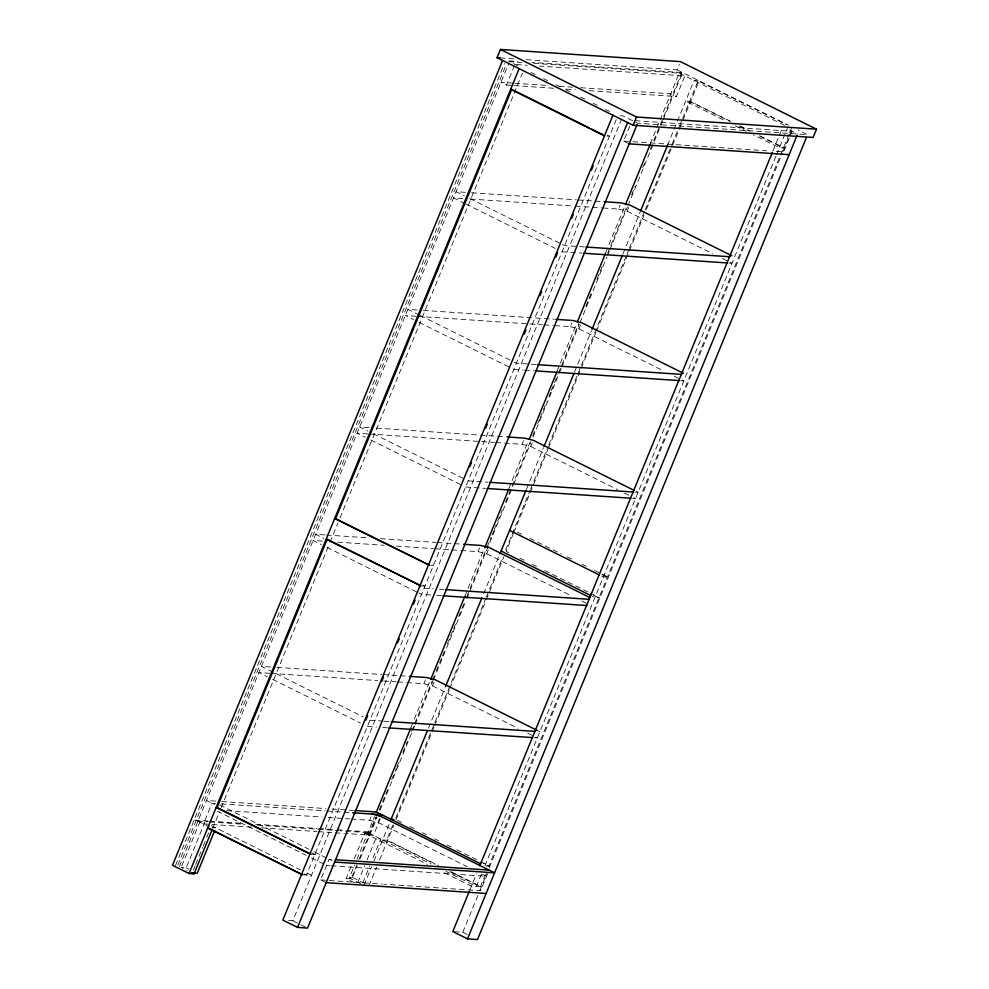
<?xml version="1.0" encoding="UTF-8"?>
<svg xmlns="http://www.w3.org/2000/svg" width="989" height="989" viewBox="0 0 989 989"><rect width="100%" height="100%" fill="white"/><g stroke="black" fill="none" stroke-linecap="round" stroke-linejoin="round"><path stroke-width="0.74" stroke-dasharray="4.95 3.71" d="M175.51 865.499L504.427 63.506M177.933 864.979L506.269 64.421M179.343 866.549L508.878 63.073M181.766 866.043L199.803 822.057L204.797 822.391L186.179 867.798L181.185 867.452L187.366 870.53M513.217 83.163L500.978 82.334L506.492 85.066L514.391 65.806M193.374 870.097L195.13 865.845M195.711 864.423L202.696 847.4M203.277 845.978L206.182 838.882M206.763 837.46L209.087 831.786M212.672 828.448L219.447 811.932M221.14 807.815L329.498 543.616M330.079 542.195L337.941 523.02M340.043 517.89L522.452 73.124M616.234 119.694L306.454 875.018L303.697 873.646M288.553 920.462L292.843 920.759L621.76 118.767M326.172 882.658L320.646 879.926L329.114 859.28L332.193 859.49M629.177 143.85L623.663 141.106L629.869 125.974M406.899 682.558L423.861 683.708L425.381 679.987M461.072 550.477L478.021 551.627L479.554 547.918M495.835 442.54L522.044 444.308L523.564 440.599M554.866 325.641L570.282 326.679L571.803 322.97M603.105 208.011L618.521 209.05L620.054 205.341M526.309 59.686L677.032 69.873L679.282 64.359M351.206 819.016L369.651 820.264L371.691 815.319M354.408 882.72L346.138 878.603L351.367 865.832M354.285 858.749L364.756 833.208L369.75 833.542M360.787 883.733L349.29 878.034L354.569 865.165M356.918 859.453L374.51 816.555M411.016 727.15L430.363 679.975M464.793 596.404L484.301 548.45M508.927 488.405L528.497 440.711M557.005 371.184L576.785 323.354M605.676 252.529L624.863 206.132M650.23 143.887L679.542 72.407L681.384 73.322L652.653 143.368M368.427 835.037L375.771 817.149M356.955 864.757L351.132 878.949L346.138 878.603M358.92 859.577L376.5 816.691M379.282 809.929L385.141 795.651M385.722 794.216L388.652 787.083M391.755 779.53L396.255 768.527M396.849 767.093L399.779 759.96M402.894 752.369L407.381 741.404M411.486 731.415L432.205 680.889M432.564 680.024L434.319 675.734M436.31 670.876L441.922 657.178M442.516 655.756L445.446 648.611M447.448 643.715L453.049 630.055M453.642 628.633L456.559 621.488M458.587 616.555L464.175 602.931M466.796 596.54L486.427 548.685M487.008 547.263L491.113 537.262M492.003 535.074L493.771 530.784M494.352 529.35L502.227 510.139M505.49 502.189L530.339 441.626M532.675 435.914L535.605 428.769M537.744 423.564L539.5 419.274M540.081 417.84L546.732 401.645M548.883 396.404L550.638 392.114M551.232 390.68L557.845 374.522M558.439 373.1L578.788 323.49M585.822 306.343L591.224 293.164M596.96 279.182L602.35 266.041M607.506 253.444L626.939 206.083M631.551 194.833L635.136 186.093M642.689 167.673L645.669 160.403M650.317 149.079L652.072 144.802M349.29 878.034L351.293 878.17L349.451 877.255L352.455 877.453L357.14 866.018M360.07 858.872L377.081 817.421M380.011 810.263L414.601 725.926M415.195 724.492L432.774 681.606M433.367 680.172L466.202 600.125M466.783 598.691L513.106 485.76M513.687 484.326L530.697 442.862M533.034 437.15L561.183 368.526M561.764 367.104L579.356 324.207M579.937 322.785L606.912 257.029M607.493 255.595L609.261 251.305M609.842 249.871L627.434 206.985M628.015 205.564L662.618 121.214M663.199 119.78L682.546 72.605L531.773 62.418M423.861 683.708L432.539 685.871L434.06 682.15M478.021 551.627L486.699 553.791L488.22 550.082M522.044 444.308L530.71 446.484L532.243 442.763M570.282 326.679L578.961 328.843L580.481 325.134M618.521 209.05L627.199 211.213L628.732 207.505M369.651 820.264L378.033 822.415L379.553 818.694M380.209 818.855L373.434 835.371L345.878 833.504M589.172 90.667L676.439 96.563L684.907 75.918L539.45 66.09M357.746 882.67L364.731 865.647M367.055 859.973L375.783 838.684L380.79 839.018L372.062 860.306M362.753 883.004L369.725 865.981M364.001 885.34L371.629 866.747M373.978 861.036L389.394 823.429M428.497 728.089L444.939 688.01M483.559 593.82L499.445 555.101M526.408 489.345L543.505 447.671M574.485 372.124L591.496 330.66M623.058 253.716L640.155 212.005M667.501 145.334L694.093 80.492L699.099 80.826L682.682 120.856M392.831 825.073L386.625 840.205L434.9 864.176M395.674 818.138L434.307 723.96M434.888 722.526L485.809 598.382M486.39 596.948L502.783 556.992M505.688 549.909L529.956 490.717M530.549 489.295L548.091 446.509M548.672 445.087L580.84 366.647M581.433 365.225L626.47 255.409M627.051 253.988L628.806 249.71M629.387 248.288L644.593 211.201M645.187 209.779L671.506 145.606M672.087 144.184L679.109 127.062M679.69 125.64L682.027 119.929M682.62 118.507L698.098 80.764L786.366 124.589M369.008 885.674L376.624 867.093M379.553 859.948L393.832 825.135M395.971 819.918L434.084 726.989M434.666 725.567L449.327 689.827M449.921 688.393L485.686 601.188M486.267 599.767L503.858 556.869M513.452 533.467L506.121 551.355L511.634 554.087M513.823 532.577L529.659 493.968M530.24 492.547L547.832 449.661M548.413 448.227L580.667 369.602M581.248 368.168L595.91 332.428M596.491 331.006L628.744 252.38M629.325 250.946L643.987 215.206M646.324 209.483L682.089 122.277M469.787 890.112L476.488 873.781M772.916 151.02L782.299 128.15M481.482 874.128L476.414 886.503L446.064 871.433M484.87 865.87L775.908 156.25M776.489 154.828L787.887 127.062M485.488 874.387L480.407 886.774L450.069 871.705M789.061 134.207L488.875 866.141L483.361 863.397M789.618 132.835L791.88 127.334M454.223 931.663L462.79 932.244L479.208 892.214M479.789 890.792L486.823 873.633M489.172 867.909L782.324 153.134M782.917 151.7L791.756 130.152M487.54 873.806L480.605 890.73L383.707 884.178M500.162 57.918L513.996 58.846M508.68 60.861L517.915 61.479M508.976 61.664L521.685 62.517M533.603 63.333L681.384 73.322M516.481 64.532L527.199 65.262M514.75 83.261L548.438 85.536M559.156 86.266L572.928 87.193M580.592 87.712L670.925 93.819L676.439 96.563M506.492 85.066L512.611 85.487M514.144 85.586L553.951 88.281M566.202 89.109L575.388 89.727M620.078 115.713L622.934 115.911L637.645 123.217L807.593 134.702L797.987 129.93M635.198 120.683L792.078 131.29L783.609 151.923L774.387 151.305M606.801 136.025L609.471 136.21L606.714 134.838M623.663 141.106L631.353 141.625M632.886 141.736L766.698 150.785M465.362 192.336L456.114 191.705L464.36 195.797M471.53 192.756L576.364 199.84M577.897 199.939L602.561 201.608M462.827 198.529L453.58 197.899L464.558 203.351M470.529 199.049L573.818 206.033M575.363 206.132L590.779 207.171M592.324 207.282L601.572 207.9M584.511 246.929L564.608 245.581L561.863 244.221M562.073 251.775L581.977 253.122M728.955 263.062L732.021 263.259L729.264 261.9M417.123 309.965L407.864 309.347L418.854 314.799M423.28 310.385L554.322 319.237M416.122 316.257L405.329 315.528L413.575 319.62M417.667 316.369L542.528 324.812M544.074 324.911L553.321 325.542M536.273 364.558L516.369 363.21L513.612 361.85M513.823 369.404L523.008 370.034M524.541 370.133L533.726 370.751M680.716 380.691L683.77 380.901L681.013 379.529M368.872 427.594L359.625 426.976L367.871 431.068M376.586 428.113L507.617 436.977M367.883 433.899L357.091 433.17L365.324 437.262M369.416 433.998L494.29 442.442M468.118 480.852L488.022 482.199M635.012 492.126L638.066 492.337L635.309 490.964M465.584 487.033L485.488 488.381M632.466 498.32L635.531 498.53L632.775 497.158M324.862 534.913L315.615 534.283L323.848 538.375M326.407 535.012L369.565 537.929M380.357 538.659L435.852 542.417M437.398 542.516L452.814 543.554M454.359 543.666L462.061 544.185M322.327 541.107L313.068 540.476L321.314 544.568M337.743 542.145L383.992 545.273M396.317 546.101L433.318 548.611M434.863 548.71L450.279 549.748M451.812 549.859L459.526 550.379M430.747 565.275L433.417 565.461M422.291 585.921L424.949 586.094L422.192 584.722M424.108 588.158L433.293 588.776M439.413 589.197L444.012 589.506M430.759 594.97L421.574 594.352L418.817 592.992M436.878 595.39L441.477 595.699M270.689 666.994L261.442 666.363L363.074 716.827M276.858 667.402L381.692 674.498M383.225 674.597L398.641 675.635M400.186 675.747L407.901 676.266M269.7 673.286L258.908 672.557L267.141 676.649M271.233 673.385L377.613 680.58M383.769 681.001L396.107 681.829M397.652 681.928L405.354 682.459M369.935 720.239L382.187 721.068M383.72 721.166L389.839 721.587M367.401 726.433L376.586 727.051M382.706 727.459L387.305 727.78M534.283 737.707L537.348 737.918L534.592 736.545M215.614 801.127L206.429 800.509L214.687 804.613M221.734 801.535L325.851 808.582M331.983 808.99L353.407 810.436M215.689 803.501L211.943 803.241L203.487 823.886L252.479 827.2M221.128 803.872L325.245 810.906M326.778 811.005L352.801 812.76M226.704 810.609L322.006 817.05M328.15 817.458L349.673 818.917M207.987 821.031L194.128 820.091L195.97 821.006L208.283 821.834M209.52 821.13L243.381 823.429M255.706 824.257L317.271 828.423M318.817 828.522L335.753 829.672M337.286 829.771L344.988 830.29M346.521 830.401L368.081 831.848L369.911 832.763L340.352 830.772M209.816 821.946L243.9 824.245M257.536 825.172L338.819 830.661M261.665 827.818L316.777 831.539M318.31 831.638L333.627 832.676M335.16 832.787L344.345 833.406M212.091 827.62L215.837 827.867M382.632 839.933L387.626 840.279L438.659 865.61M310.929 854.113L319.917 854.719M486.205 865.956L489.876 866.203L480.221 861.407M326.58 865.474L329.658 865.684M331.191 865.783L486.526 876.291L482.409 874.239M302.461 874.746L311.461 875.352L305.96 872.632M320.646 879.926L382.174 884.079M677.032 69.873L788.369 125.158M679.381 73.186L786.502 126.369M789.568 130.041L797.591 134.022M730.624 121.326L690.631 101.459L685.637 101.125L725.629 120.992M740.279 126.122L749.934 130.907M759.589 135.703L784.413 148.029L779.419 147.695L753.21 134.677M689.63 101.397L729.635 121.251M739.278 126.048L748.933 130.845M759.972 136.321L783.412 147.967M735.284 125.776L746.312 131.253M513.452 63.692L520.14 67.005M531.044 72.42L535.185 74.484M543.456 78.588L547.597 80.641M555.867 84.757L560.009 86.809M565.523 89.542L572.421 92.966M580.691 97.083L584.833 99.135M593.103 103.239L597.245 105.291M605.515 109.408L609.657 111.46M627.199 211.213L712.71 253.679M722.366 258.475L727.879 261.207M469.849 198.529L560.491 243.541M465.93 204.043L555.2 248.363M578.961 328.843L663.087 370.628M674.127 376.104L679.641 378.836M420.226 315.479L512.24 361.17M419.064 322.352L511.078 368.044M530.71 446.484L617.606 489.629M624.492 493.054L631.39 496.478M373.36 433.788L465.374 479.48M370.826 439.981L462.84 485.673M517.346 532.082L524.232 535.506M529.758 538.251L561.48 554.001M566.994 556.745L573.892 560.17M582.162 564.274L586.304 566.326M594.574 570.443L608.371 577.292L603.364 576.946L600.607 575.573M601.856 574.473L607.37 577.217M519.917 558.204L524.046 560.256M532.329 564.36L536.458 566.425M544.741 570.529L588.875 592.448M590.248 593.128L599.903 597.925L594.908 597.591L592.151 596.219M593.388 595.118L598.901 597.851M486.699 553.791L570.826 595.563M581.866 601.04L588.764 604.464M326.803 547.3L417.445 592.312M537.126 730.352L539.883 731.724M432.539 685.871L518.038 728.324M527.693 733.121L533.207 735.865M272.643 679.369L360.528 723.021M397.467 820.326L401.608 822.378M409.879 826.483L414.02 828.535M422.291 832.651L426.432 834.704M434.703 838.808L438.844 840.873M447.115 844.977L451.256 847.029M456.77 849.774L478.837 860.727M378.033 822.415L467.303 866.735M451.071 871.779L481.408 886.849L471.407 886.169L442.578 871.853M367.92 832.627L431.105 864.003M364.756 833.208L427.471 864.349M219.682 804.947L308.939 849.267M314.069 851.813L326.382 857.92M329.114 859.28L331.871 860.653M312.165 853.013L314.922 854.385M352.455 877.453L363.482 882.93M462.79 932.244L469.478 935.569M217.135 811.128L306.058 855.287M311.535 858.007L323.836 864.114M211.226 825.58L300.471 869.9M197.961 821.142L209.458 826.853M186.179 867.798L188.936 869.17M292.843 920.759L299.519 924.072M300.866 924.74L306.207 927.398"/><path stroke-width="1.48" d="M497.084 57.708L500.471 49.45L680.42 61.615L816.494 129.188L813.106 137.446L633.158 125.282L497.084 57.708L500.162 57.918M502.597 60.44L172.506 865.288L189.06 873.51L194.054 873.843L212.227 829.536M189.06 873.51L519.151 68.661M309.928 854.039L216.146 807.469L217.135 807.543L327.174 539.252L420.955 585.822L326.172 539.19M335.63 518.619L429.424 565.189L334.641 518.557L335.63 518.619L511.684 89.369L588.912 127.717M214.675 830.711L197.219 873.275L192.212 872.941M612.933 115.231L282.842 920.079L297.553 927.385L307.554 928.065L637.077 124.589M365.942 719.967L367.698 715.69M381.742 681.433L383.497 677.156M397.541 642.912L399.296 638.622M413.353 604.378L415.108 600.1M469.775 466.796L471.53 462.506M485.562 428.286L487.317 424.009M524.17 334.158L525.925 329.881M539.957 295.662L541.712 291.384M555.756 257.152L557.512 252.875M571.543 218.656L573.299 214.378M591.434 170.157L593.19 165.88M297.553 927.385L627.644 122.537M633.158 125.282L636.545 117.023L816.494 129.188M376.265 812.266L410.855 727.929M430.796 679.319L464.793 596.404M484.734 547.807L508.766 489.184M529.288 439.153L556.844 371.963M577.366 321.932L605.515 253.308M625.444 204.698L650.07 144.666M390.976 819.572L427.372 730.822M445.52 686.589L481.853 597.999M499.952 553.865L525.963 490.445M543.999 446.459L573.917 373.508M592.052 329.3L622.464 255.137M640.6 210.929L667.501 145.334M469.206 891.546L452.789 931.564L467.5 938.87L477.502 939.55L806.418 137.558M479.764 865.808L772.335 152.454M467.5 938.87L797.035 135.406M511.684 89.369L510.683 89.294L604.464 135.864M629.177 143.85L789.135 154.667M604.106 201.719L621.067 202.856L629.746 205.02L731.798 255.706M586.044 247.027L729.969 256.757M583.51 253.221L727.422 262.95M555.867 319.348L572.816 320.485L581.495 322.661L683.56 373.335M537.793 364.669L681.718 374.398M535.259 370.85L679.183 380.58M507.617 436.977L524.578 438.127L533.256 440.29L633.937 490.284M489.555 482.298L633.479 492.028M487.021 488.492L630.933 498.221M463.606 544.284L480.567 545.433L489.246 547.597L589.926 597.591M445.544 589.605L589.469 599.334M442.998 595.798L586.922 605.528M409.434 676.365L426.395 677.514L435.073 679.678L537.126 730.352M391.372 721.686L535.296 731.415M388.838 727.879L532.762 737.609M354.94 810.547L376.376 811.994L480.753 863.817M352.801 812.76L381.89 814.738M391.088 819.3L393.758 819.473M335.271 859.701L489.073 870.097M334.628 862.025L494.587 872.83L376.896 814.392M326.172 882.658L486.118 893.475M372.198 814.071L380.58 816.222M500.471 49.45L636.545 117.023M591.682 129.089L602.709 134.566M509.582 530.376L599.235 574.893M501.126 551.021L590.767 595.526M217.135 807.543L310.929 854.113M208.679 828.176L302.461 874.746L207.678 828.114M191.384 872.521L194.054 873.843"/></g></svg>
